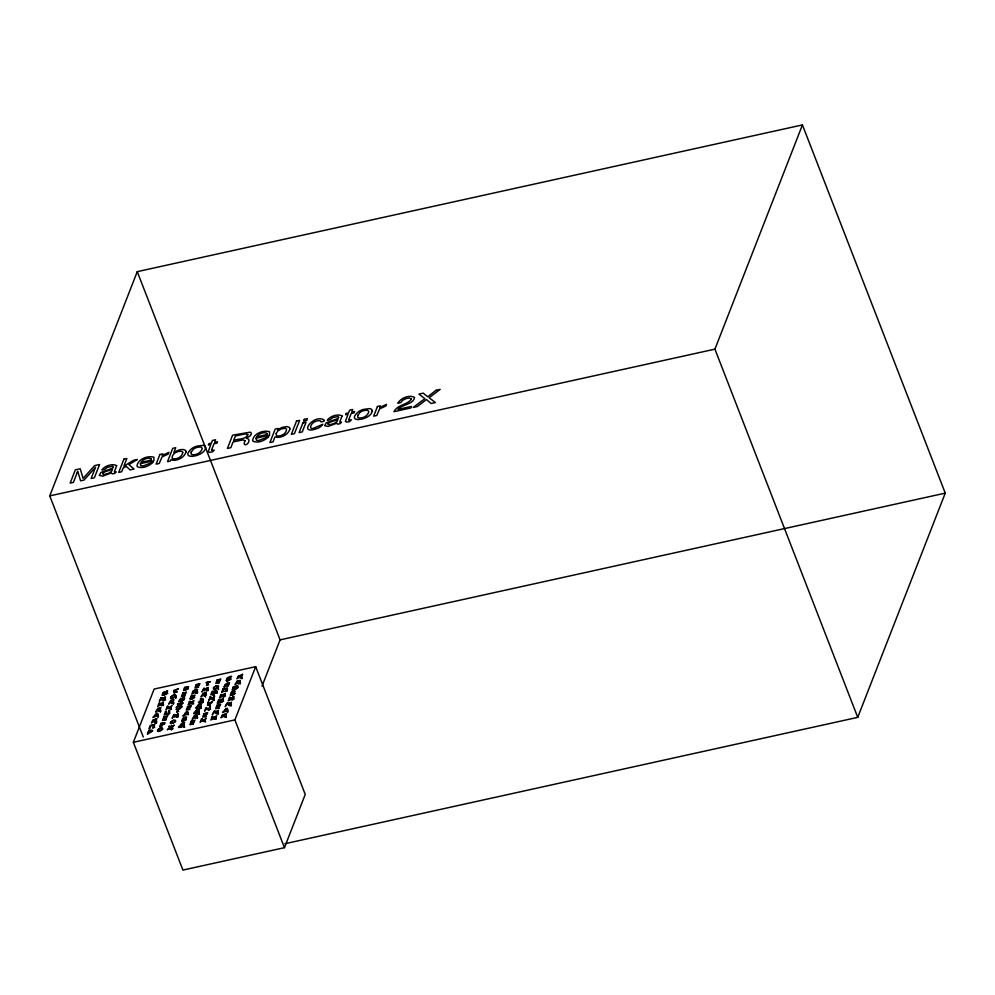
<?xml version="1.0" encoding="UTF-8"?>
<svg xmlns="http://www.w3.org/2000/svg" width="995" height="995" viewBox="0 0 995 995"><rect width="100%" height="100%" fill="white"/><g stroke="black" fill="none" stroke-linecap="round" stroke-linejoin="round"><path stroke-width="1.49" d="M215.927 690.493C214.771 693.503 218.191 691.028 215.927 690.493L216.885 692.955M217.681 686.737C215.965 685.493 218.925 684.896 218.552 686.712L217.619 686.911L218.577 689.373M214.236 688.067C216.052 690.269 211.437 688.789 214.236 688.067L215.181 690.53M174.262 694.908L174.809 696.251L175.729 695.182L174.262 694.908L175.816 698.527M180.344 699.609L180.879 698.229L178.702 701.861L180.269 700.07L181.5 701.264L182.06 699.336L180.344 699.609L181.301 702.072M213.092 692.943L213.577 694.211L214.124 692.284L212.42 692.57L212.942 691.152L212.122 691.338L210.766 694.821L213.092 692.943L214.049 695.405M164.635 697.507L163.653 700.455L164.536 700.256L165.568 696.861L162.732 698.726L162.085 697.632L161.016 697.868L159.337 701.413L161.488 698.192L162.061 699.323L164.635 697.507L165.593 699.958M177.408 714.385L176.426 717.345L177.309 717.146L178.341 713.751L175.506 715.604L174.859 714.522L173.789 714.758L172.11 718.303L174.262 715.082L174.834 716.213L177.408 714.385L178.366 716.848M207.283 688.092L206.301 691.052L207.184 690.853L208.216 687.458L205.38 689.311L204.734 688.217L203.664 688.453L201.985 691.998L204.137 688.789L204.709 689.921L207.283 688.092L208.241 690.555M217.569 710.94L214.995 712.768L214.422 711.636L212.271 714.845L213.95 711.313L215.007 711.077L215.654 712.159L218.502 710.306L217.47 713.701L216.587 713.9L217.569 710.94L218.514 713.403M230.492 702.806L227.93 704.634L227.357 703.502L225.193 706.711L226.872 703.179L227.942 702.943L228.589 704.025L231.437 702.171L230.392 705.567L229.522 705.766L230.492 702.806L231.449 705.268M233.34 687.06L234.335 686.438L233.813 687.831L235.517 687.557L235.181 688.926L234.497 689.373L234.484 688.217L233.725 688.291L232.158 690.082L233.34 687.06L234.298 689.523M143.28 737.034L49.75 495.896L137.26 271.66L802.43 124.922L945.25 493.134L857.74 717.358L284.993 843.71M133.355 742.307L154.138 689.062L255.678 666.662L305.241 794.433L284.458 847.678L182.918 870.078L133.355 742.307L234.895 719.907L255.678 666.662M159.909 708.428L158.877 711.375L160.991 707.768L157.894 708.428C153.441 714.398 156.551 712.383 158.566 708.651L159.909 708.428L160.867 710.89M153.703 725.094L152.521 728.141L153.417 727.942L154.772 724.472L150.257 725.467L148.902 728.937L149.81 728.738L150.991 725.691L153.703 725.094L154.66 727.556M155.456 720.392L152.621 720.753L151.414 722.955L154.623 720.927L155.282 720.877L154.797 722.208L155.693 721.947L156.464 719.97L155.456 720.392L156.414 722.855M155.655 719.907L155.518 719.236L152.683 720.38L157.011 718.539L155.655 719.907L156.513 722.606M162.284 703.104L161.252 705.729L162.16 705.53L163.516 702.06L158.901 705.48L159.921 702.856L159.026 703.055L157.67 706.525L162.284 703.104L163.23 705.567M170.493 706.985L167.72 707.594L168.292 706.127L167.396 706.326L166.041 709.796L167.558 708.005L170.332 707.395L169.71 708.987L170.618 708.788L171.973 705.318L170.493 706.985L171.451 709.435M160.556 724.559L159.735 726.649L164.76 723.589L160.556 724.559L161.513 727.009M160.755 724.049L161.14 723.067L165.021 722.718L160.755 724.049L161.712 726.512M165.518 711.524L164.163 714.995L168.205 714.099L167.919 714.845L168.715 714.671L169.822 710.567L168.926 710.766L167.732 713.825L165.22 714.385L166.414 711.325L165.518 711.524L166.463 713.975M163.827 717.009L162.471 720.479L166.227 719.659L163.528 719.882L163.988 718.688L166.899 717.681L164.15 718.29L164.573 717.208L167.583 716.189L163.827 717.009L164.772 719.472M172.906 700.443L171.874 703.39L173.988 699.771L170.891 700.43C166.439 706.4 169.548 704.385 171.563 700.654L172.906 700.443L173.864 702.893M184.473 688.018L183.938 689.398L188.217 688.59L188.341 687.421L184.473 688.018L185.431 690.468M184.597 687.694L188.565 686.662L184.597 687.694L185.555 690.144M182.781 693.067L181.426 696.537L185.182 695.704L182.483 695.928L182.956 694.734L185.854 693.739L183.105 694.336L183.528 693.266L186.538 692.234L182.781 693.067L183.739 695.517M171.414 729.944L170.468 727.494L169.772 729.273L171.302 727.308L172.147 728.75L173.105 728.539L172.172 727.096L174.361 725.081L171.451 726.91L172.396 729.372M171.575 729.534L170.63 727.071L171.948 725.616L171.451 726.91M177.757 709.186L176.563 712.246L177.471 712.047L178.677 708.987C185.655 707.072 171.103 710.281 177.757 709.186L178.714 711.636M180.381 707.296L179.423 704.833L179.921 703.564L180.754 703.378L180.244 704.671L183.167 702.843L180.966 704.858L181.923 707.308M180.966 704.858L181.911 706.301L180.953 706.5L180.095 705.069L179.398 706.848L178.565 707.035L179.262 705.256L176.09 707.582L178.416 705.43L177.508 704.087L179.423 704.833M182.732 718.477L181.985 720.38L186.339 719.174L183.204 719.348C192.458 715.305 179.336 716.5 183.677 720.94M187.582 706.649L186.227 710.119L189.983 709.298L187.284 709.522L187.744 708.328L190.654 707.321L187.906 707.93L188.329 706.848L191.338 705.828L187.582 706.649L188.528 709.112M192.731 701.512L191.712 704.137L192.607 703.938L193.963 700.468L189.349 703.875L190.381 701.251L189.473 701.45L188.117 704.92L192.731 701.512L193.689 703.962M196.289 684.585L194.945 688.055L198.689 687.222L196.003 687.446L196.463 686.251L199.361 685.256L196.624 685.854L197.035 684.784L200.045 683.752L196.289 684.585L197.246 687.035M182.993 724.609L182.458 725.964C179.175 727.532 182.396 724.173 180.418 725.218L178.553 726.947C177.943 728.837 182.682 725.454 183.602 726.711L183.888 724.41L182.993 724.609L183.951 727.059M196.388 690.841L195.368 693.465L196.264 693.266L197.619 689.796L193.005 693.204L194.037 690.58L193.129 690.779L191.774 694.249L196.388 690.841L197.346 693.291M191.239 721.238L189.883 724.708L193.639 723.875L190.94 724.099L191.401 722.905L194.311 721.897L191.562 722.507L191.985 721.437L194.995 720.405L191.239 721.238L192.184 723.688M207.681 682.433L206.475 685.505L207.395 685.306L208.589 682.234C215.567 680.331 201.015 683.54 207.681 682.433L208.627 684.896M200.144 705.443L199.609 706.798C196.326 708.365 199.535 705.007 197.557 706.04L195.704 707.781C195.095 709.671 199.833 706.288 200.754 707.544L201.04 705.244L200.144 705.443L201.089 707.893M198.129 710.915L197.595 712.271C194.311 713.838 197.52 710.48 195.542 711.512L193.689 713.241C193.08 715.144 197.818 711.761 198.739 713.005L199.025 710.716L198.129 710.915L199.075 713.365M198.316 710.43L198.627 709.609L197.856 709.41L199.672 709.012L198.316 710.43L199.261 712.893M196.45 715.728L195.418 718.676L197.532 715.069L194.435 715.728C189.995 721.698 193.092 719.683 195.119 715.952L196.45 715.728L197.408 718.191M204.609 719.621L201.836 720.231L202.408 718.763L201.512 718.962L200.157 722.432L201.674 720.641L204.46 720.032L203.838 721.624L204.734 721.425L206.089 717.955L204.609 719.621L205.567 722.084M213.054 697.968L212.433 699.56L213.328 699.361L214.684 695.891L213.216 697.557L210.442 698.167L211.015 696.699L210.107 696.898L208.751 700.368L210.281 698.577L213.054 697.968L214 700.43M217.134 679.983L215.778 683.453L219.534 682.62L216.835 682.856L217.308 681.662L220.206 680.655L217.457 681.264L217.88 680.182L220.89 679.15L217.134 679.983L218.092 682.446M209.584 706.923L209.012 708.39L206.239 709L206.811 707.532L205.915 707.731L204.56 711.201L206.077 709.41L208.85 708.801L208.229 710.393L209.137 710.194L210.48 706.724L209.584 706.923L210.542 709.373M215.467 716.661L214.447 719.285L215.355 719.086L216.699 715.616L212.097 719.024L213.117 716.412L212.209 716.599L210.865 720.069L215.467 716.661L216.425 719.124M218.614 699.808L217.258 703.278L222.096 702.209L223.452 698.739L221.412 702.01L220.231 702.271L221.437 699.186L219.422 702.445L218.228 702.719L219.435 699.622L218.614 699.808L219.559 702.259M226.45 688.552L225.256 691.612L226.163 691.413L227.519 687.943L223.004 688.938L221.649 692.408L222.544 692.209L223.738 689.149L226.45 688.552L227.407 691.015M226.537 679.983C226.437 676.339 237.108 674.386 227.755 678.938L230.89 678.764L226.537 679.983L227.482 682.433M231.337 692.557L230.591 694.46L234.944 693.241L231.823 693.428C241.076 689.386 227.942 690.58 232.295 695.02M229.534 697.395L228.191 700.866L232.793 697.458L231.773 700.07L232.668 699.871L234.024 696.4L229.41 699.821L230.442 697.196L229.534 697.395L230.492 699.846M225.218 714.646L222.196 715.231L226.524 713.39L225.218 714.646L226.163 717.109M239.26 681.053L238.228 684L240.342 680.393L237.245 681.053C232.793 687.023 235.902 685.008 237.917 681.276L239.26 681.053L240.218 683.515M262.008 686.164L280.08 639.872L137.26 271.66M857.74 717.358L714.92 349.146L802.43 124.922M225.069 715.007L222.134 715.604L220.927 717.805L224.136 715.778L224.795 715.728L224.31 717.059L225.206 716.798L225.977 714.82L225.069 715.007L226.027 717.457M240.989 676.239L241.996 675.804L241.225 677.782L240.317 678.043L240.802 676.712L240.143 676.762L236.947 678.789L238.141 676.588L240.989 676.239L241.934 678.689M173.491 690.965L174.05 692.508L177.309 691.823L174.896 692.022L174.249 691.226L178.565 688.615L173.851 690.468L174.448 693.428M180.68 724.783L182.184 723.253L180.68 724.783L181.625 727.233M217.519 687.184C212.781 690.816 219.671 687.52 217.519 687.184L218.477 689.647M213.515 687.744L216.35 685.742L213.515 687.744L214.46 690.194M191.251 695.928L190.256 698.216L194.622 696.997L191.488 697.184C192.433 694.672 199.423 695.095 191.251 695.928L192.209 698.39M163.292 692.744L167.62 690.903L167.172 692.085L166.115 691.6L163.292 692.744L164.237 695.207M186.326 711.997L184.933 713.552L186.737 712.308L186.936 713.116L187.881 712.905L187.558 711.723L186.326 711.997L187.284 714.46M201.948 699.895C202.022 698.44 197.532 699.821 202.856 698.589L203.353 699.211L202.184 700.169C204.51 700.977 199.846 702.744 198.701 702.569L198.366 702.171C205.716 701.04 196.401 700.828 201.948 699.895L202.893 702.358M207.88 702.358L209 704.286C203.863 707.159 212.743 703.652 212.619 701.127L209.696 703.204L207.88 702.358L208.838 704.821M170.468 727.494L167.284 729.82L169.623 727.668L168.715 726.338L170.63 727.071M224.46 693.739L220.703 696.96L221.723 694.336L220.828 694.535L219.472 698.005L224.086 694.597L223.067 697.209L223.962 697.022L225.318 693.552L224.46 693.739L225.417 696.189M49.75 495.896L714.92 349.146M280.08 639.872L945.25 493.134M205.48 692.794L203.191 693.304C198.739 699.286 201.836 697.259 203.863 693.527L205.206 693.316L204.174 696.264L206.288 692.644L205.48 692.794L206.438 695.256M157.148 715.032L158.093 714.82L158.479 716.238L157.334 715.803L152.882 717.47L154.573 715.604L157.148 715.032L158.093 717.494M226.785 710.082L227.743 709.87L228.129 711.288L226.984 710.84L222.532 712.519L224.211 710.641L226.785 710.082L227.743 712.532M163.217 693.117L167.073 692.333L166.302 694.311L165.394 694.572L165.879 693.241L165.22 693.291L162.023 695.318L163.217 693.117L164.175 695.58M241.088 675.991L242.034 678.441M239.534 680.543L240.492 683.005M239.049 681.6L240.006 684.05M237.245 681.053L238.191 683.503M233.514 686.612L234.459 689.075M232.942 688.105L233.887 690.567M227.532 677.694L228.477 680.145M227.27 678.08L228.228 680.53M231.586 692.172L232.544 694.634M233.178 696.587L234.124 699.05M230.231 703.627L231.176 706.089M223.004 688.938L223.962 691.388M234.895 719.907L284.458 847.678M227.942 702.943L228.9 705.393M222.619 698.925L223.576 701.375M220.629 699.361L221.574 701.823M216.512 690.53L217.457 692.993M225.343 714.311L226.3 716.761M213.278 692.458L214.236 694.92M211.537 692.843L212.495 695.294M213.216 697.557L214.161 700.02M217.296 711.761L218.253 714.223M210.107 696.898L211.064 699.361M215.007 711.077L215.965 713.527M209.273 702.619L210.442 705.368M203.664 688.453L204.622 690.916M209.025 702.283L209.97 704.734M208.564 702.022L209.522 704.472M208.266 702.856L209.224 705.318M204.671 694.672L205.629 697.122M212.209 716.599L213.166 719.062M202.395 699.46L203.353 701.923M196.761 689.983L197.719 692.433M199.945 705.915L200.903 708.378M197.557 706.04L198.515 708.502M198.602 711.786L199.56 714.248M201.512 718.962L202.47 721.425M197.93 711.388L198.888 713.85M197.769 711.823L198.726 714.273M190.766 696.935L191.712 699.385M195.542 711.512L196.5 713.975M196.736 715.218L197.682 717.681M195.219 711.997L196.164 714.46M184.772 687.246L185.729 689.709M189.473 701.45L190.431 703.913M194.435 715.728L195.393 718.179M187.558 711.723L188.515 714.186M181.214 699.51L182.172 701.96M181.028 699.995L181.985 702.445M180.269 700.07L181.214 702.52M179.473 699.883L180.431 702.346M179.921 703.564L181.202 707.134M180.095 705.069L181.053 707.52M173.851 690.468L174.797 692.93M175.468 694.97L176.413 697.433M174.896 694.858L175.854 697.321M178.391 703.9L179.349 706.35M177.508 704.087L178.466 706.549M183.528 722.93L184.473 725.392M183.714 724.87L184.672 727.32M172.695 700.977L173.652 703.428M172.371 701.786L173.329 704.249M170.891 700.43L171.836 702.893M166.762 691.102L167.707 693.552M170.593 700.878L171.55 703.328M173.789 714.758L174.747 717.208M163.603 692.321L164.548 694.784M167.396 706.326L168.342 708.776M168.926 710.766L169.871 713.228M162.085 697.632L163.031 700.082M161.016 697.868L161.974 700.318M162.658 702.246L163.603 704.709M171.128 725.803L172.073 728.253M169.598 726.139L170.543 728.589M159.697 708.962L160.655 711.425M159.387 709.783L160.332 712.246M157.894 708.428L158.839 710.878M157.596 708.863L158.553 711.325M155.829 719.46L156.787 721.91M155.282 720.877L156.24 723.328M154.772 720.554L155.718 723.004M154.623 720.927L155.581 723.39M154.113 720.654L155.071 723.116M102.572 473.62L104.065 474.59L108.604 473.309L111.589 471.319L112.534 469.279L104.525 471.953L102.572 473.62M327.94 423.907L329.444 424.865L333.984 423.596L336.969 421.594L337.914 419.554L329.905 422.228L327.94 423.907M211.537 450.076L214.186 450.175L212.532 451.817L209.51 452.389L208.241 451.655L210.865 444.454L208.378 445.014L208.888 443.683L211.388 443.136L212.445 440.437L215.579 439.74L214.522 442.439L217.47 441.792L216.947 443.123L214 443.77L211.537 450.076M348.723 419.815L351.372 419.915L349.718 421.557L346.683 422.129L345.414 421.395L348.051 414.194L345.551 414.741L346.073 413.422L348.561 412.863L349.618 410.164L352.752 409.48L351.695 412.179L354.643 411.532L354.12 412.85L351.185 413.51L348.723 419.815M183.864 697.545C182.707 700.542 186.127 698.067 183.864 697.545M237.32 685.766C236.176 688.764 239.584 686.289 237.32 685.766M161.762 728.651L162.633 728.987C163.454 727.283 159.697 727.78 161.762 728.651M174.672 720.902L175.543 721.238C176.364 719.534 172.608 720.032 174.672 720.902M151.29 459.23L151.228 460.113L140.992 462.376C143.006 459.404 147.546 457.215 151.016 458.62L151.29 459.23M266.909 433.721L266.859 434.604L256.61 436.867C258.638 433.895 263.165 431.706 266.635 433.111L266.909 433.721M324.022 420.425L323.972 421.271L320.962 421.93L320.278 420.723C316.186 420.176 311.124 422.763 310.527 427.166L310.975 428.074A4.104 1.679 -21.2 0 0 313.126 428.447L322.803 424.268L321.248 426.121A6.841 2.798 -21.2 0 1 317.865 428.273C296.821 436.258 313.201 413.796 323.835 419.778L324.022 420.425M411.159 398.721L411.084 399.667C406.482 405.052 397.341 404.878 393.945 411.694L410.873 407.962L411.47 406.42L398 409.393C402.266 404.169 413.024 404.716 414.604 397.54C409.492 394.231 400.699 398.112 397.801 403.224L400.948 402.527L402.403 400.487L405.811 398.659L409.181 397.988L411.159 398.721M158.317 730.355C160.133 732.544 155.518 731.064 158.317 730.355M171.414 697.408C173.242 699.597 168.628 698.117 171.414 697.408M171.227 722.606C173.043 724.795 168.441 723.315 171.227 722.606M140.394 463.682L140.805 465.747L143.106 466.008L153.155 462.041C149.424 465.983 142.658 469.105 137.397 466.742L136.987 466.058C137.832 458.981 147.72 455.374 153.902 457.202L153.914 460.697L140.394 463.682M256.026 438.173L256.424 440.25L258.725 440.499L268.774 436.531C265.043 440.474 258.277 443.596 253.016 441.233L252.606 440.549C253.451 433.472 263.339 429.865 269.521 431.693L269.533 435.201L256.026 438.173M245.081 440.611C241.387 448.073 250.566 444.292 248.663 439.168L246.437 438.285L250.578 435.462L251.424 433.322L250.255 432.153L232.594 435.176L227.407 448.434L230.84 447.675L233.054 441.991L242.656 439.927L245.081 440.611M191.127 452.19L191.413 454.479C195.704 455.785 201.4 452.862 202.296 448.285L200.667 446.842L196.711 447.476A4.552 1.866 -21.2 0 0 193.49 449.155L191.127 452.19M357.715 415.437L358.001 417.726C362.279 419.032 367.976 416.109 368.871 411.544L367.242 410.089L363.299 410.724A4.552 1.866 -21.2 0 0 360.078 412.403L357.715 415.437M182.757 452.489C182.184 457.016 176.7 459.727 172.558 458.683L172.098 458.148C171.787 453.347 178.192 450.287 182.272 451.568L182.757 452.489M116.664 465.672L114.363 471.854L116.216 471.904L114.599 473.483L112.224 473.894L111.278 472.886L102.808 476.17L99.289 475.411L100.868 472.501L112.311 468.334L113.418 467.227L112.758 466.269L107.535 467.24L104.786 469.341L101.888 469.988C104.699 465.809 112.609 463.222 116.664 465.672M342.044 415.947L339.743 422.129L341.596 422.191L339.967 423.771L337.603 424.181L336.646 423.161L328.188 426.445L324.656 425.686L326.248 422.775L337.678 418.609L338.797 417.502L338.138 416.557L332.915 417.514L330.166 419.629L327.268 420.263C330.079 416.097 337.977 413.51 342.044 415.947M247.817 434.641C245.889 440.001 237.73 438.472 233.638 440.486L235.417 435.959L245.33 433.832L247.817 434.641M276.15 433.571L276.51 435.835C280.64 436.805 286.759 433.845 286.535 429.106L285.291 428.285L281.224 428.907L277.68 431.133L276.15 433.571M205.567 447.613C205.057 456.966 177.806 460.859 191.811 448.521A8.221 3.371 -21.2 0 1 196.786 446.183L203.154 445.337L205.045 446.046L205.567 447.613M372.142 410.86C371.645 420.213 344.382 424.119 358.387 411.768A8.221 3.371 -21.2 0 1 363.362 409.43L369.742 408.584L371.632 409.293L372.142 410.86M289.918 429.019C288.214 434.914 280.665 438.546 274.943 436.954L273.016 441.892L269.906 442.576L275.167 429.106L278.19 428.435L277.68 429.716L281.983 427.464L286.784 426.569L289.52 427.464L289.918 429.019M186.04 451.929C184.274 457.762 176.55 461.692 170.879 459.777L170.394 461.008L167.533 461.643L172.732 448.335L175.742 447.675L173.864 452.476C177.197 450.461 181.973 448.198 185.679 450.337L186.04 451.929M227.37 686.015L228.129 686.177L228.912 684.187L225.057 684.983L223.85 687.172L227.718 685.095L227.37 686.015M160.431 728.017L157.596 730.019L160.431 728.017M173.54 695.07L170.692 697.072L173.54 695.07M173.341 720.268L170.506 722.27L173.341 720.268M183.801 689.746L183.515 690.567L187.931 689L183.801 689.746M77.001 473.122L73.419 482.401L70.147 483.122L75.322 469.864L80.222 468.782L83.12 478.396L94.699 465.585L99.562 464.516L94.388 477.774L91.13 478.495L95.557 467.302L83.99 480.075L80.595 480.821L77.697 471.244L77.001 473.122M184.548 722.706L183.179 724.124L183.503 723.315L182.719 723.104L184.548 722.706M201.686 703.54L200.331 704.957L200.642 704.137L199.871 703.938L201.686 703.54M229.459 682.769L229.049 683.826L225.119 684.61L229.459 682.769M242.544 674.374L242.133 675.431L238.215 676.214L242.544 674.374M123.902 459.143L118.728 472.414L121.701 471.754L123.119 468.123L126.203 466.307L130.059 469.914L134.014 469.031L128.915 464.628L137.397 459.454L133.429 460.324L123.877 466.195L126.875 458.496L123.902 459.143M159.897 454.491L156.115 464.155L159.225 463.471L162.085 456.879L168.254 454.056L168.926 452.339L162.185 455.511L162.832 453.844L159.897 454.491M148.205 732.109L147.384 734.211L152.409 731.151L148.205 732.109M148.79 730.629L148.404 731.611L152.695 730.74L151.663 730.069L148.79 730.629M296.522 421.059L291.348 434.33L294.458 433.646L299.632 420.375L296.522 421.059M190.057 698.751L192.333 698.838L194.647 697.358L190.057 698.751M181.774 720.915L184.05 721.002L186.376 719.522L181.774 720.915M194.634 689.995L196.512 689.585L194.634 689.995M302.853 422.999L299.097 432.614L302.256 431.917L306.012 422.303L302.853 422.999M304.271 419.355L303.562 421.196L306.709 420.499L307.43 418.659L304.271 419.355M204 713.614L202.644 717.084L206.4 716.263L203.701 716.487L204.174 715.293L207.072 714.286L204.323 714.895L204.746 713.813L207.756 712.793L204 713.614M226.325 680.518L228.601 680.605L230.927 679.125L226.325 680.518M216.96 705.293L215.617 708.763L219.373 707.93L216.674 708.154L217.134 706.96L220.032 705.965L217.296 706.562L217.706 705.492L220.716 704.46L216.96 705.293M230.38 694.995L232.656 695.082L234.982 693.602L230.38 694.995M377.441 406.495L373.66 416.171L376.757 415.487L379.63 408.883L385.799 406.06L386.47 404.343L379.729 407.515L380.376 405.848L377.441 406.495M172.732 698.117L175.642 696.313L172.732 698.117M159.623 731.064L162.533 729.26L159.623 731.064M172.533 723.315L175.456 721.512L172.533 723.315M182.495 700.654L184.262 699.435L182.495 700.654M214.559 693.614L216.325 692.396L214.559 693.614M235.952 688.876L237.718 687.657L235.952 688.876M199.336 704.087L197.818 705.604L199.336 704.087M197.321 709.559L195.804 711.077L197.321 709.559M182.359 698.739L181.476 699L183.068 697.731L182.359 698.739M214.422 691.687L213.539 691.96L215.131 690.679L214.422 691.687M235.815 686.96L234.932 687.222L236.524 685.941L235.815 686.96M156.849 713.825L155.046 715.069L156.439 713.527L157.67 713.253L157.981 714.422L157.048 714.634L156.849 713.825M185.356 713.888L184.896 714.41L187.993 713.303L188.366 714.721L187.222 714.286L182.781 715.952L185.356 713.888M226.499 708.875L224.683 710.119L226.076 708.564L227.32 708.291L227.631 709.46L226.686 709.671L226.499 708.875M436.071 390.276L427.676 396.769L423.211 393.124L418.92 394.07L424.877 398.659L413.174 407.452L417.303 406.545L426.445 399.542L431.133 403.485L435.387 402.552L429.131 397.714L440.151 389.381L436.071 390.276"/></g></svg>
